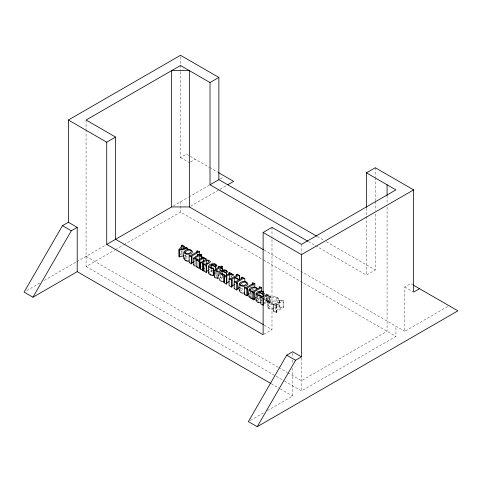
<?xml version="1.0" encoding="UTF-8"?>
<svg xmlns="http://www.w3.org/2000/svg" width="482" height="482" viewBox="0 0 482 482"><rect width="100%" height="100%" fill="white"/><g stroke="black" fill="none" stroke-linecap="round" stroke-linejoin="round"><path stroke-width="0.36" stroke-dasharray="2.41 1.81" d="M268.661 300.967C269.998 298.448 274.234 295.864 277.048 297.557L277.192 304.708C275.782 307.148 271.631 309.86 268.823 308.137L268.661 300.967L268.823 301.322C271.631 303.039 275.782 300.334 277.192 297.894M268.661 307.781C269.998 305.263 274.234 302.678 277.048 304.371L277.192 304.708M278.216 298.358C278.433 302.045 279.415 307.257 274.758 308.462C273.023 309.137 271.017 309.607 269.215 308.92C265.63 307.564 268.167 302.533 267.649 299.846C268.384 298.557 269.745 297.816 271.041 297.207C284.91 294.11 275.318 305.154 267.215 302.154L267.215 295.333L268.293 294.647L266.293 293.851L265.823 294.122L265.823 300.937L266.673 301.389L266.673 294.574L265.823 294.122M270.739 296.189C270.709 297.207 268.341 296.689 269.432 295.954L269.432 302.768C268.341 303.503 270.709 304.022 270.739 303.009L270.739 296.189L269.691 295.478L267.215 295.333M267.51 307.191C268.992 303.63 275.999 301.328 278.216 305.172M216.9 272.457L215.683 273.939M264.425 293.08L264.425 299.894L263.889 300.895M279.096 300.461L281.386 300.756L275.361 304.19L273.288 304.293L273.288 311.107L275.361 311.004L281.386 307.576L279.096 307.275L279.205 300.135L283.494 300.69L283.494 307.51L275.71 311.974L275.71 305.16L283.494 300.69M279.096 307.275L279.205 300.135M220.539 279.301L222.238 277.801L222.238 275.077M257.394 300.581L259.093 299.081L259.093 297.039M185.245 258.985L187.793 257.117M240.614 290.953L243.163 289.086M180.154 254.779L182.106 252.339L182.045 250.435M181.142 255.478L183.106 253.086M215.575 272.661L215.888 272.216M263.889 294.074L264.287 293.58M205.187 266.914L205.585 266.425M250.947 295.984L250.387 296.984L250.387 290.851M195.047 264.943L195.403 264.564M209.513 269.691L209.965 269.336M219.834 277.933L222.467 276.728M256.689 299.214L259.328 298.009M211.568 269.601L211.568 271.643L209.803 273.487L209.803 269.402M216.34 276.65L217.002 276.21M267.215 302.154L268.293 301.461L268.293 294.647M263.732 297.37L266.546 295.731L269.432 295.954M263.732 304.184L266.546 302.551L269.432 302.768M194.517 261.358L195.758 260.635M249.887 293.321L251.128 292.604M180.503 71.824L180.503 157.518L186.407 154.107L209.164 167.248M190.535 161.946L195.258 159.223M26.709 290.61L40.386 282.711M44.296 280.452L76.222 262.021M76.873 261.648L106.191 244.717M173.297 205.977L188.281 197.325M188.938 196.945L209.134 185.287M220.208 178.894L223.467 177.008M86.073 129.821L86.073 266.558L114.728 250.013M115.379 249.64L123.193 245.127M123.844 244.748L180.503 212.038L263.16 259.756M190.661 206.175L219.304 189.637M219.955 189.263L226.462 185.504M181.575 250.712L181.575 252.074L182.045 251.803L184.16 253.02M222.166 275.481L222.618 275.222M256.701 297.255L257.942 296.538M263.787 296.189L266.673 294.574M265.823 300.937L266.293 300.666L268.293 301.461M263.787 303.003L266.673 301.389M273.288 304.293L276.216 305.986L276.722 305.69L276.722 312.505L276.216 312.8L273.288 311.107M263.762 334.339L271.987 329.598L271.987 237.138M315.589 245.73L366.416 275.077L375.273 269.962L375.273 213.586M447.748 306.498L404.784 331.303L404.784 287.001L410.682 283.597L412.634 284.723M250.333 420.473L264.654 412.206M267.257 410.7L292.64 396.041L292.64 368.26M284.573 381.16L301.497 390.932L395.927 336.412L395.927 326.187M194.909 263.63L196.023 262.991M215.84 275.716L217.515 274.758M250.435 294.785L251.405 294.339M185.239 257.117L187.239 256.4M240.608 289.086L242.609 288.369M209.929 271.227L212.881 270.45M184.733 255.538L186.034 255.231M279.205 306.95L283.494 307.51M269.763 302.286L268.034 301.383L267.51 300.376M269.691 302.298L270.739 303.009M253.827 290.128L252.767 289.61L252.285 289.887L253.146 290.333M181.575 252.074L182.106 252.339M241.723 284.187L242.597 284.639M275.71 305.16L276.722 305.69M275.71 311.974L276.722 312.505M211.568 271.643L212.743 272.3M260.268 299.738L262.033 300.72M209.562 167.477L217.617 172.128M180.503 157.518L189.36 162.627M317.27 236.481L323.79 240.241M326.392 241.747L375.273 269.962M404.784 287.001L413.002 291.749M308.42 241.59L314.933 245.35M264.154 250.11L404.784 331.303M263.811 260.135L395.927 336.412M261.371 299.84L262.539 300.515M264.166 325.079L271.987 329.598M86.073 256.334L278.066 367.182M278.717 367.555L287.176 372.441M287.826 372.821L301.497 380.708L387.076 331.303L387.076 206.296M86.073 266.558L275.463 375.9M276.114 376.279L283.922 380.786M271.167 383.642L279.626 388.528M280.277 388.902L292.64 396.041M263.967 298.967L264.425 299.894M387.076 195.752L387.076 203.603M375.273 167.736L375.273 176.755M375.273 177.509L375.273 200.813M375.273 201.56L375.273 210.58M366.416 208.176L366.416 215.695M366.416 216.448L366.416 275.077M301.497 244.404L301.497 253.442M301.497 358.12L301.497 390.932M292.64 353.246L292.64 356.999M292.64 360.006L292.64 363.006M283.109 300.467L283.109 307.281M276.216 305.986L276.216 312.8M273.668 304.076L273.668 310.89M271.987 227.371L271.987 236.391M269.095 296.291L269.095 303.106M267.962 294.454L267.962 301.268M266.546 295.731L266.546 302.551M266.293 293.851L266.293 300.666M259.611 296.779L259.611 298.822M257.328 296.159L257.328 300.931M253.146 284.199L253.146 286.242M240.518 286.645L240.518 290.736M231.432 276.09L231.432 277.457M231.101 275.216L231.101 277.264M222.756 275.499L222.756 277.542M220.467 275.559L220.467 278.97M219.196 269.034L219.196 270.396M215.954 272.577L215.954 276.668M212.086 269.342L212.086 271.384M195.023 260.491L195.023 264.582M185.148 254.683L185.148 258.768M180.503 56.792L180.503 71.077M180.503 201.813L180.503 212.038M86.073 120.03L86.073 129.068"/><path stroke-width="0.72" d="M196.18 266.185L194.354 265.751L193.698 265.028L193.71 257.948L198.259 254.906L197.367 254.4L197.367 255.761M193.698 265.028L194.077 264.214M222.618 270.45L222.618 268.408L222.166 268.667L220.214 267.564L216.34 269.836L215.954 270.535L216.267 270.83L218.057 271.065L218.117 278.204L215.291 277.837L214.629 277.108L214.641 270.034L219.196 266.986L218.298 266.486L218.298 267.847M214.629 277.108L214.767 276.578M183.979 251.996C185.034 248.76 191.444 248.399 192.523 251.797L191.975 252.972A4.784 2.759 0 0 1 189.293 254.183C187.42 254.496 184.473 254.225 183.979 251.996C183.015 256.653 183.323 262.341 189.293 260.997M183.979 258.81L184.54 257.629M239.343 283.964C240.398 280.729 246.814 280.367 247.893 283.759L247.338 284.94A4.784 2.759 0 0 1 244.663 286.145C242.789 286.459 239.837 286.194 239.343 283.964C238.385 288.622 238.692 294.309 244.663 292.966M239.343 290.779L239.909 289.598M215.683 267.118L211.568 264.829L209.869 266.323L210.55 267.606L213.442 268.173L213.49 275.282L212.405 275.324A4.513 2.609 0 0 1 209.688 274.601L208.507 272.969L208.507 266.154L209.929 264.407L212.881 263.636A3.868 2.235 0 0 1 215.888 264.311L216.9 265.642L215.683 267.118L215.683 269.848M208.507 272.969L208.688 272.366M219.352 278.524L219.286 279.717L220.352 280.759A4.513 2.609 0 0 0 223.07 281.488L224.154 281.44L224.106 274.336L221.214 273.764L220.539 272.487L222.238 270.986L226.347 273.282L226.347 275.324M260.967 302.431L259.931 302.768A4.513 2.609 0 0 1 257.213 302.039L256.038 300.407L256.038 293.592L257.454 291.851L260.407 291.074A3.868 2.235 0 0 1 263.413 291.749M256.038 300.407L256.213 299.804M261.666 287.573L253.387 292.297L254.249 292.743L254.249 299.557L253.767 299.84L252.128 298.888L252.64 298.497L250.61 298.165L249.104 296.948C248.2 291.532 248.182 286.435 254.665 287.176A4.067 2.35 0 0 1 257.225 288.296L257.629 288.778L259.979 287.459L259.117 287.019L259.599 286.736L261.666 287.573L261.666 291.664M249.031 296.406L249.23 295.852M77.216 271.667L77.216 227.371L68.366 222.256L62.461 225.666L24.1 292.116L32.951 297.225L77.216 271.667L270.516 383.268M32.951 297.225L71.318 230.776L77.216 227.371M419.539 288.706L413.634 292.116L413.634 189.884L301.497 254.629L301.497 356.855L292.64 351.746L286.742 355.15L248.375 421.599L257.231 426.709L457.9 310.854L413.213 285.055M257.231 426.709L295.593 360.265L301.497 356.855M184.064 255.713L179.352 256.912L178.888 256.647L178.888 249.833L182.106 245.525L181.575 245.26L181.575 246.621M263.413 292.839L262.539 293.701L259.611 292.008L261.425 291.604L263.395 292.399M206.664 260.34L202.398 262.859L203.151 263.256L203.151 270.071L202.681 270.342L200.337 268.992L200.337 262.178L201.904 262.015L205.585 259.611A1.374 0.795 0 0 0 205.404 258.967L204.736 258.593A2.699 1.56 0 0 0 203.265 258.34L198.879 260.828L199.638 261.226L199.638 268.04L199.168 268.317L196.825 266.962L196.825 260.147L198.397 259.979L202.657 257.617L201.795 257.171L202.277 256.894L204.278 257.689L203.717 258.063L206.079 258.647L206.886 260.003L209.025 260.413L210.417 261.557L209.513 262.877L205.935 264.901L206.688 265.299L206.688 272.113L206.218 272.384L203.874 271.035L203.874 264.22L204.223 264.022C206.694 264.865 211.731 260.238 206.664 260.34L206.664 263.744M252.128 298.888L252.128 292.074L252.64 291.682L250.025 291.074L249.031 289.592M226.347 273.282L227.564 271.8L226.552 270.468A3.868 2.235 0 0 0 223.546 269.793L220.593 270.571L219.352 271.709L219.286 272.902L220.352 273.945A4.513 2.609 0 0 0 223.07 274.668L224.106 274.336M263.208 296.605L263.208 294.562L259.093 292.267L257.617 293.405L257.418 294.442L258.677 295.315L260.967 295.617L261.015 297.267M228.968 272.842L229.438 272.571L231.432 273.366L230.354 274.053L232.83 274.198L233.878 274.909L232.746 275.463L232.24 275.011L232.571 274.674L232.053 274.463L229.691 274.451L226.052 276.517L226.805 276.915L226.805 283.729L226.335 284L223.979 282.639L223.979 275.825L225.558 275.662L229.818 273.294L228.968 272.842L228.968 274.204M226.877 282.904L229.125 281.596M196.915 251.104L197.397 250.827L199.476 251.67L191.197 256.394L191.957 256.792L191.957 263.606L191.487 263.877L189.143 262.527L189.143 255.713L190.715 255.544L197.777 251.55L196.915 251.104L196.915 252.466M192.035 262.792L193.897 261.714M252.285 283.073L252.767 282.795L254.845 283.633L246.567 288.363L247.326 288.76L247.326 295.574L246.856 295.846L244.513 294.496L244.513 287.682L246.085 287.513L253.146 283.518L252.285 283.073L252.285 284.434M247.405 294.761L249.266 293.683M68.366 222.256L68.366 120.03L180.503 55.291L218.87 77.439L218.87 179.666L316.62 236.102M68.366 120.03L106.727 142.184L115.584 137.069L115.584 239.295L263.515 324.705M115.584 137.069L86.073 120.03L180.503 65.51L210.013 82.549L218.87 77.439M106.727 142.184L106.727 244.41L171.652 206.929L189.36 206.929L263.503 249.73M210.013 82.549L210.013 184.775L218.87 179.666M227.763 184.751L233.625 181.371L218.268 172.502M181.575 245.26L182.045 244.989L184.16 246.206L184.16 248.929M187.745 249.64L187.745 248.272L185.932 247.224L185.456 247.501L186.227 247.905L180.636 249.357L182.582 246.603L184.16 246.206M187.745 248.272L179.352 250.098L178.888 249.833M189.143 255.713L191.487 257.063L191.957 256.792M197.367 254.4L201.362 254.279L201.362 258.37M201.362 254.279L199.753 255.207L201.681 256.322L201.681 258.364M197.18 260.666L197.126 258.979L195.331 258.744L195.023 258.448L195.403 257.75L199.283 255.478L201.235 256.581L201.681 256.322M196.825 260.147L199.168 261.497L199.638 261.226M196.825 266.962L197.493 266.901M200.337 262.178L202.681 263.527L203.151 263.256M199.711 267.221L200.886 266.54M106.727 244.41L263.13 334.707L263.13 232.481L271.987 227.371L301.497 244.404L395.927 189.884L366.416 172.851L366.416 207.423M366.416 172.851L375.273 167.736L413.634 189.884M200.337 268.992L200.687 268.793L200.687 261.979M203.874 264.22L206.218 265.57L206.688 265.299M203.874 271.035L204.223 270.836M218.298 266.486L221.907 266.142L222.292 266.365L222.292 268.408M222.292 266.365L220.69 267.293L222.618 268.408M223.979 275.825L226.335 277.186L226.805 276.915M244.814 281.97C243.175 282.115 240.964 282.826 240.518 284.603L240.681 285.037C242.548 286.724 246.368 285.163 246.79 282.898L244.814 281.97L244.814 278.572L243.067 278.692L236.409 282.47L237.277 282.922L237.277 289.736L236.776 290.025L234.192 288.537L234.192 281.717L235.927 281.608L238.861 279.934L234.71 277.59L231.294 279.518L232.167 279.97L232.167 286.784L231.661 287.073L229.083 285.585L229.083 278.771L230.812 278.656L237.487 274.873L236.614 274.421L236.614 275.782M236.614 274.421L237.12 274.131L239.705 275.62L239.705 279.711M223.979 282.639L224.329 282.44L224.329 275.626M229.083 278.771L231.661 280.259L232.167 279.97M241.723 278.735L241.723 277.373L242.597 277.819L239.325 279.668L235.21 277.295L237.957 275.74L239.705 275.62M241.723 277.373L242.229 277.078L244.814 278.572M232.24 285.832L234.71 284.404M234.192 281.717L236.776 283.211L237.277 282.922M234.192 288.537L234.571 288.314M237.349 288.778L239.789 287.368M244.513 287.682L246.856 289.031L247.326 288.76M244.513 294.496L245.181 294.436M252.128 292.074L253.767 293.02L254.249 292.743M254.213 298.689L256.081 297.617M260.84 297.105L263.196 298.466L263.196 305.281L260.84 303.919L260.84 297.105L263.262 296.49M206.76 271.294L208.905 270.065M203.223 269.251L204.308 268.631M218.37 275.427L219.599 274.728M197.18 259.304L194.83 259.147L193.698 258.207M218.117 271.39L215.761 271.233L214.629 270.294M213.49 268.468L212.405 268.51A4.513 2.609 0 0 1 209.688 267.787L208.507 266.154M261.015 295.906L259.931 295.948A4.513 2.609 0 0 1 257.213 295.225L256.038 293.592M212.707 274.993L213.49 275.282M217.033 277.873L218.117 278.204M186.655 260.575L187.149 260.611M251.953 298.111L252.562 298.177M189.812 262.467L190.119 262.509M210.55 274.421L211.152 274.692M258.075 301.859L258.677 302.13M253.387 299.117L254.249 299.557M202.398 269.673L203.151 270.071M246.567 295.177L247.326 295.574M213.333 272.625L214.508 273.282M210.013 184.775L307.769 241.211M263.13 232.481L301.497 254.629M62.461 225.666L71.318 230.776M286.742 355.15L295.593 360.265M250.658 297.557L251.002 297.804M185.311 259.882L185.757 260.256M387.076 184.775L387.076 195.318M259.093 292.267L259.093 295.677M254.845 283.633L254.845 287.724M253.767 293.02L253.767 299.84M246.856 289.031L246.856 295.846M239.325 275.837L239.325 279.928M236.776 283.211L236.776 290.025M234.71 277.59L234.71 281.681M231.661 280.259L231.661 287.073M231.432 273.366L231.432 274.728M229.691 274.451L229.691 278.542M226.335 277.186L226.335 284M222.238 270.986L222.238 274.397M222.166 268.667L222.166 270.028M220.214 267.564L220.214 270.974M213.442 268.173L213.442 274.993M211.568 264.829L211.568 268.233M206.218 265.57L206.218 272.384M203.265 258.34L203.265 261.744M202.681 263.527L202.681 270.342M201.235 256.581L201.235 258.623M199.476 251.67L199.476 255.074M199.283 255.478L199.283 260.25M199.168 261.497L199.168 268.317M197.126 258.979L197.126 260.346M191.487 257.063L191.487 263.877M189.36 206.929L189.36 70.625L171.652 70.625L171.652 206.929M183.817 246.404L183.817 249.128M179.352 250.098L179.352 256.912M215.93 265.172L215.014 266.257L212.086 264.57L214.707 264.269L215.93 265.172M226.594 271.33L225.684 272.42L222.756 270.727L225.371 270.426L226.594 271.33M250.447 289.845L251.002 290.989L253.158 291.357L257.099 289.086C255.659 286.645 251.737 287.826 250.447 289.845M185.245 252.17L185.311 253.068C187.179 254.755 191.005 253.195 191.426 250.929C189.781 249.013 186.456 250.369 185.245 252.17"/></g></svg>
